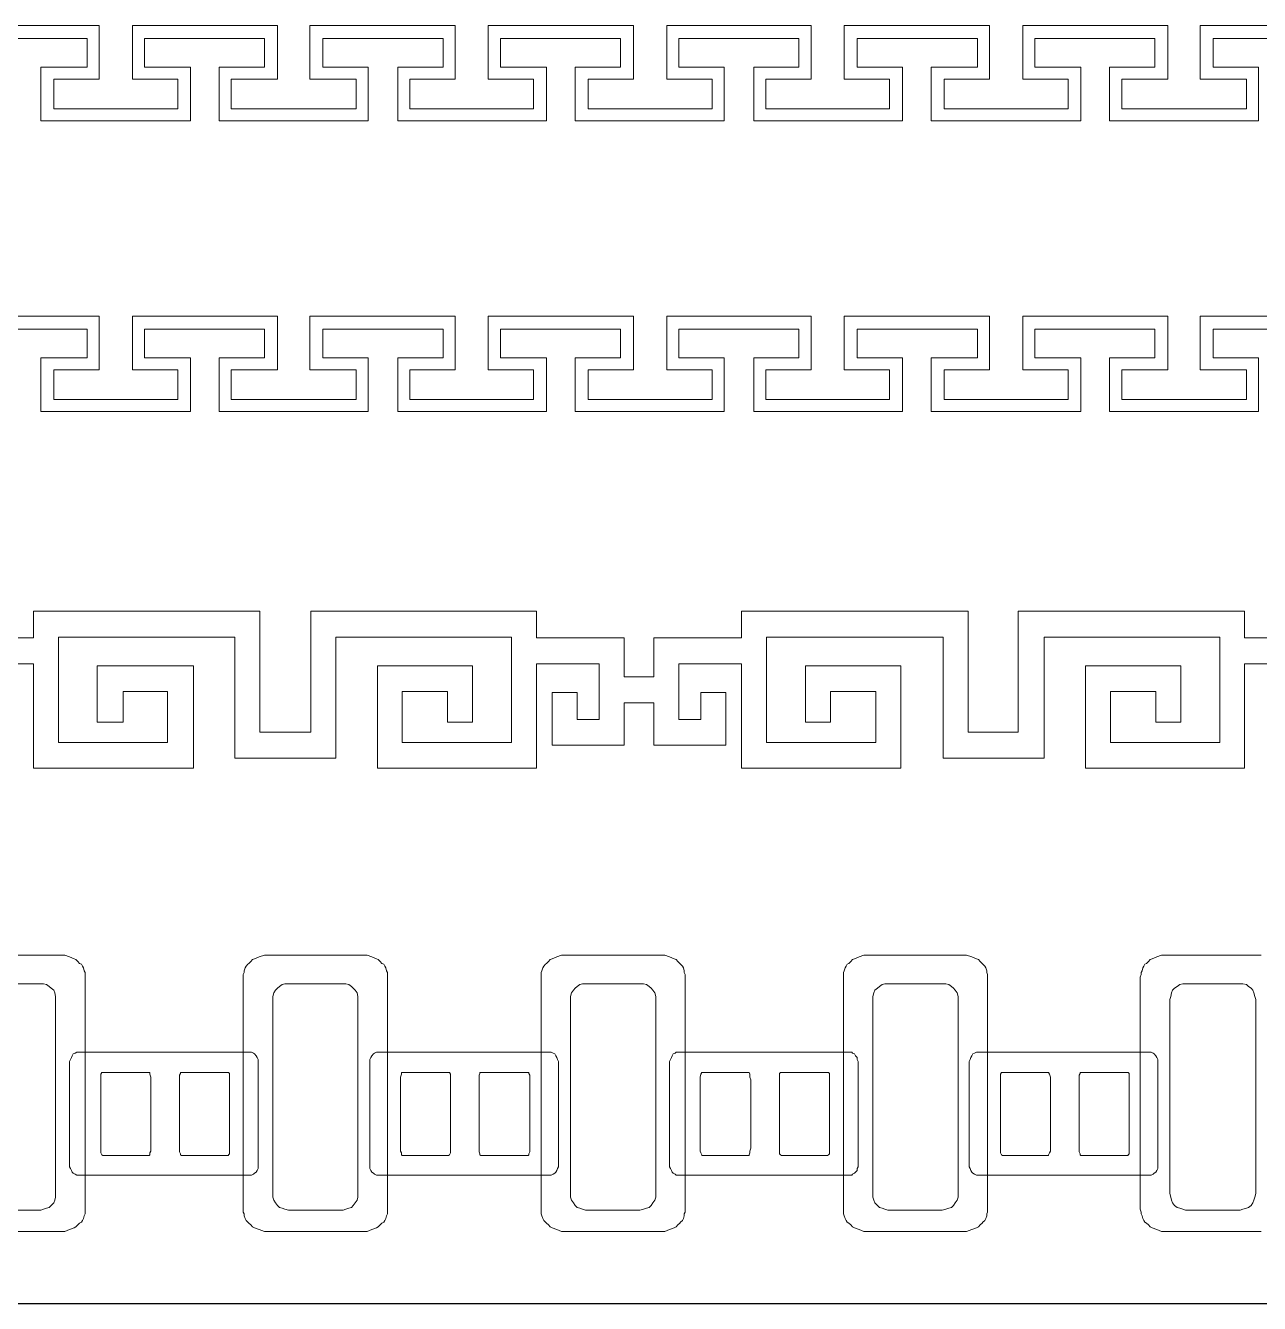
# Model space of a CAD drawing. Extents: x -66030 to 95157, y -13132 to 45879.
# Drawn here: x -33119 to -27907, y 16976 to 22376 of the extents above; entities that cross this region are included whole.
import ezdxf

# ---------------------------------------------------------------- set-up
doc = ezdxf.new("R2010")
doc.units = 0
doc.header["$LTSCALE"] = 100
doc.header["$MEASUREMENT"] = 0
doc.layers.get('0').update_dxf_attribs({"linetype": 'CONTINUOUS'})
doc.layers.add('3', color=11, linetype='CONTINUOUS')

msp = doc.modelspace()

# ---------------------------------------------------------------- linework, layer by layer
at = {"lineweight": 0}
for p, q in [((-33422.1, 22376.1), (-32808.8, 22376.1)), ((-32808.8, 22376.1), (-32808.8, 22149.5)), ((-32668.2, 22149.5), (-32668.2, 22376.1)), ((-32668.2, 22376.1), (-32055, 22376.1)), ((-32055, 22376.1), (-32055, 22149.5)), ((-31918.3, 22149.5), (-31918.3, 22376.1)), ((-31918.3, 22376.1), (-31305, 22376.1)), ((-31305, 22376.1), (-31305, 22149.5)), ((-31164.4, 22149.5), (-31164.4, 22376.1)), ((-31164.4, 22376.1), (-30551.2, 22376.1)), ((-30551.2, 22376.1), (-30551.2, 22149.5)), ((-30410.6, 22149.5), (-30410.6, 22376.1)), ((-30410.6, 22376.1), (-29801.2, 22376.1)), ((-29801.2, 22376.1), (-29801.2, 22149.5)), ((-29660.6, 22149.5), (-29660.6, 22376.1)), ((-29660.6, 22376.1), (-29047.4, 22376.1)), ((-29047.4, 22376.1), (-29047.4, 22149.5)), ((-28906.8, 22149.5), (-28906.8, 22376.1)), ((-28906.8, 22376.1), (-28293.5, 22376.1)), ((-28293.5, 22376.1), (-28293.5, 22149.5)), ((-28156.8, 22149.5), (-28156.8, 22376.1)), ((-28156.8, 22376.1), (-27543.6, 22376.1)), ((-32859.6, 22321.4), (-33367.4, 22321.4)), ((-32859.6, 22200.3), (-32859.6, 22321.4)), ((-32109.7, 22321.4), (-32617.4, 22321.4)), ((-32617.4, 22321.4), (-32617.4, 22200.3)), ((-32109.7, 22200.3), (-32109.7, 22321.4)), ((-31355.8, 22321.4), (-31863.6, 22321.4)), ((-31863.6, 22321.4), (-31863.6, 22200.3)), ((-31355.8, 22200.3), (-31355.8, 22321.4)), ((-30605.9, 22321.4), (-31113.6, 22321.4)), ((-31113.6, 22321.4), (-31113.6, 22200.3)), ((-30605.9, 22200.3), (-30605.9, 22321.4)), ((-29852, 22321.4), (-30359.8, 22321.4)), ((-30359.8, 22321.4), (-30359.8, 22200.3)), ((-29852, 22200.3), (-29852, 22321.4)), ((-29098.2, 22321.4), (-29605.9, 22321.4)), ((-29605.9, 22321.4), (-29605.9, 22200.3)), ((-29098.2, 22200.3), (-29098.2, 22321.4)), ((-28348.2, 22321.4), (-28856, 22321.4)), ((-28856, 22321.4), (-28856, 22200.3)), ((-28348.2, 22200.3), (-28348.2, 22321.4)), ((-27594.4, 22321.4), (-28102.1, 22321.4)), ((-28102.1, 22321.4), (-28102.1, 22200.3)), ((-33054.9, 21973.7), (-33054.9, 22200.3)), ((-33054.9, 22200.3), (-32859.6, 22200.3)), ((-32617.4, 22200.3), (-32422.1, 22200.3)), ((-32422.1, 22200.3), (-32422.1, 21973.7)), ((-32301.1, 21973.7), (-32301.1, 22200.3)), ((-32301.1, 22200.3), (-32109.7, 22200.3)), ((-31863.6, 22200.3), (-31672.2, 22200.3)), ((-31672.2, 22200.3), (-31672.2, 21973.7)), ((-31547.2, 21973.7), (-31547.2, 22200.3)), ((-31547.2, 22200.3), (-31355.8, 22200.3)), ((-31113.6, 22200.3), (-30918.3, 22200.3)), ((-30918.3, 22200.3), (-30918.3, 21973.7)), ((-30797.3, 21973.7), (-30797.3, 22200.3)), ((-30797.3, 22200.3), (-30605.9, 22200.3)), ((-30359.8, 22200.3), (-30168.4, 22200.3)), ((-30168.4, 22200.3), (-30168.4, 21973.7)), ((-30043.4, 21973.7), (-30043.4, 22200.3)), ((-30043.4, 22200.3), (-29852, 22200.3)), ((-29605.9, 22200.3), (-29414.5, 22200.3)), ((-29414.5, 22200.3), (-29414.5, 21973.7)), ((-29293.5, 21973.7), (-29293.5, 22200.3)), ((-29293.5, 22200.3), (-29098.2, 22200.3)), ((-28856, 22200.3), (-28660.7, 22200.3)), ((-28660.7, 22200.3), (-28660.7, 21973.7)), ((-28539.6, 21973.7), (-28539.6, 22200.3)), ((-28539.6, 22200.3), (-28348.2, 22200.3)), ((-28102.1, 22200.3), (-27910.8, 22200.3)), ((-27910.8, 22200.3), (-27910.8, 21973.7)), ((-32808.8, 22149.5), (-33000.2, 22149.5)), ((-33000.2, 22149.5), (-33000.2, 22024.5)), ((-32476.8, 22149.5), (-32668.2, 22149.5)), ((-32476.8, 22024.5), (-32476.8, 22149.5)), ((-32055, 22149.5), (-32250.3, 22149.5)), ((-32250.3, 22149.5), (-32250.3, 22024.5)), ((-31723, 22149.5), (-31918.3, 22149.5)), ((-31723, 22024.5), (-31723, 22149.5)), ((-31305, 22149.5), (-31496.4, 22149.5)), ((-31496.4, 22149.5), (-31496.4, 22024.5)), ((-30973, 22149.5), (-31164.4, 22149.5)), ((-30973, 22024.5), (-30973, 22149.5)), ((-30551.2, 22149.5), (-30742.6, 22149.5)), ((-30742.6, 22149.5), (-30742.6, 22024.5)), ((-30219.2, 22149.5), (-30410.6, 22149.5)), ((-30219.2, 22024.5), (-30219.2, 22149.5)), ((-29801.2, 22149.5), (-29992.6, 22149.5)), ((-29992.6, 22149.5), (-29992.6, 22024.5)), ((-29469.2, 22149.5), (-29660.6, 22149.5)), ((-29469.2, 22024.5), (-29469.2, 22149.5)), ((-29047.4, 22149.5), (-29238.8, 22149.5)), ((-29238.8, 22149.5), (-29238.8, 22024.5)), ((-28715.4, 22149.5), (-28906.8, 22149.5)), ((-28715.4, 22024.5), (-28715.4, 22149.5)), ((-28293.5, 22149.5), (-28488.8, 22149.5)), ((-28488.8, 22149.5), (-28488.8, 22024.5)), ((-27961.5, 22149.5), (-28156.8, 22149.5)), ((-27961.5, 22024.5), (-27961.5, 22149.5)), ((-33000.2, 22024.5), (-32476.8, 22024.5)), ((-32250.3, 22024.5), (-31723, 22024.5)), ((-31496.4, 22024.5), (-30973, 22024.5)), ((-30742.6, 22024.5), (-30613.7, 22024.5)), ((-30613.7, 22024.5), (-30480.9, 22024.5)), ((-30480.9, 22024.5), (-30352, 22024.5)), ((-30352, 22024.5), (-30219.2, 22024.5)), ((-29992.6, 22024.5), (-29469.2, 22024.5)), ((-29238.8, 22024.5), (-28715.4, 22024.5)), ((-28488.8, 22024.5), (-27961.5, 22024.5)), ((-32422.1, 21973.7), (-33054.9, 21973.7)), ((-31672.2, 21973.7), (-32301.1, 21973.7)), ((-30918.3, 21973.7), (-31547.2, 21973.7)), ((-30719.1, 21973.7), (-30797.3, 21973.7)), ((-30797.3, 21973.7), (-30797.3, 21973.7)), ((-30641, 21973.7), (-30719.1, 21973.7)), ((-30559, 21973.7), (-30641, 21973.7)), ((-30480.9, 21973.7), (-30559, 21973.7)), ((-30402.8, 21973.7), (-30480.9, 21973.7)), ((-30324.6, 21973.7), (-30402.8, 21973.7)), ((-30246.5, 21973.7), (-30324.6, 21973.7)), ((-30168.4, 21973.7), (-30246.5, 21973.7)), ((-29414.5, 21973.7), (-30043.4, 21973.7)), ((-28660.7, 21973.7), (-29293.5, 21973.7)), ((-27910.8, 21973.7), (-28539.6, 21973.7)), ((-33422.1, 21147.4), (-32808.8, 21147.4)), ((-32808.8, 21147.4), (-32808.8, 20920.9)), ((-32668.2, 20920.9), (-32668.2, 21147.4)), ((-32668.2, 21147.4), (-32055, 21147.4)), ((-32055, 21147.4), (-32055, 20920.9)), ((-31918.3, 20920.9), (-31918.3, 21147.4)), ((-31918.3, 21147.4), (-31305, 21147.4)), ((-31305, 21147.4), (-31305, 20920.9)), ((-31164.4, 20920.9), (-31164.4, 21147.4)), ((-31164.4, 21147.4), (-30551.2, 21147.4)), ((-30551.2, 21147.4), (-30551.2, 20920.9)), ((-30410.6, 20920.9), (-30410.6, 21147.4)), ((-30410.6, 21147.4), (-29801.2, 21147.4)), ((-29801.2, 21147.4), (-29801.2, 20920.9)), ((-29660.6, 20920.9), (-29660.6, 21147.4)), ((-29660.6, 21147.4), (-29047.4, 21147.4)), ((-29047.4, 21147.4), (-29047.4, 20920.9)), ((-28906.8, 20920.9), (-28906.8, 21147.4)), ((-28906.8, 21147.4), (-28293.5, 21147.4)), ((-28293.5, 21147.4), (-28293.5, 20920.9)), ((-28156.8, 20920.9), (-28156.8, 21147.4)), ((-28156.8, 21147.4), (-27543.6, 21147.4)), ((-32859.6, 21092.8), (-33367.4, 21092.8)), ((-32859.6, 20971.7), (-32859.6, 21092.8)), ((-32109.7, 21092.8), (-32617.4, 21092.8)), ((-32617.4, 21092.8), (-32617.4, 20971.7)), ((-32109.7, 20971.7), (-32109.7, 21092.8)), ((-31355.8, 21092.8), (-31863.6, 21092.8)), ((-31863.6, 21092.8), (-31863.6, 20971.7)), ((-31355.8, 20971.7), (-31355.8, 21092.8)), ((-30605.9, 21092.8), (-31113.6, 21092.8)), ((-31113.6, 21092.8), (-31113.6, 20971.7)), ((-30605.9, 20971.7), (-30605.9, 21092.8)), ((-29852, 21092.8), (-30359.8, 21092.8)), ((-30359.8, 21092.8), (-30359.8, 20971.7)), ((-29852, 20971.7), (-29852, 21092.8)), ((-29098.2, 21092.8), (-29605.9, 21092.8)), ((-29605.9, 21092.8), (-29605.9, 20971.7)), ((-29098.2, 20971.7), (-29098.2, 21092.8)), ((-28348.2, 21092.8), (-28856, 21092.8)), ((-28856, 21092.8), (-28856, 20971.7)), ((-28348.2, 20971.7), (-28348.2, 21092.8)), ((-27594.4, 21092.8), (-28102.1, 21092.8)), ((-28102.1, 21092.8), (-28102.1, 20971.7)), ((-33054.9, 20745.1), (-33054.9, 20971.7)), ((-33054.9, 20971.7), (-32859.6, 20971.7)), ((-32617.4, 20971.7), (-32422.1, 20971.7)), ((-32422.1, 20971.7), (-32422.1, 20745.1)), ((-32301.1, 20745.1), (-32301.1, 20971.7)), ((-32301.1, 20971.7), (-32109.7, 20971.7)), ((-31863.6, 20971.7), (-31672.2, 20971.7)), ((-31672.2, 20971.7), (-31672.2, 20745.1)), ((-31547.2, 20745.1), (-31547.2, 20971.7)), ((-31547.2, 20971.7), (-31355.8, 20971.7)), ((-31113.6, 20971.7), (-30918.3, 20971.7)), ((-30918.3, 20971.7), (-30918.3, 20745.1)), ((-30797.3, 20745.1), (-30797.3, 20971.7)), ((-30797.3, 20971.7), (-30605.9, 20971.7)), ((-30359.8, 20971.7), (-30168.4, 20971.7)), ((-30168.4, 20971.7), (-30168.4, 20745.1)), ((-30043.4, 20745.1), (-30043.4, 20971.7)), ((-30043.4, 20971.7), (-29852, 20971.7)), ((-29605.9, 20971.7), (-29414.5, 20971.7)), ((-29414.5, 20971.7), (-29414.5, 20745.1)), ((-29293.5, 20745.1), (-29293.5, 20971.7)), ((-29293.5, 20971.7), (-29098.2, 20971.7)), ((-28856, 20971.7), (-28660.7, 20971.7)), ((-28660.7, 20971.7), (-28660.7, 20745.1)), ((-28539.6, 20745.1), (-28539.6, 20971.7)), ((-28539.6, 20971.7), (-28348.2, 20971.7)), ((-28102.1, 20971.7), (-27910.8, 20971.7)), ((-27910.8, 20971.7), (-27910.8, 20745.1)), ((-32808.8, 20920.9), (-33000.2, 20920.9)), ((-33000.2, 20920.9), (-33000.2, 20795.9)), ((-32476.8, 20920.9), (-32668.2, 20920.9)), ((-32476.8, 20795.9), (-32476.8, 20920.9)), ((-32055, 20920.9), (-32250.3, 20920.9)), ((-32250.3, 20920.9), (-32250.3, 20795.9)), ((-31723, 20920.9), (-31918.3, 20920.9)), ((-31723, 20795.9), (-31723, 20920.9)), ((-31305, 20920.9), (-31496.4, 20920.9)), ((-31496.4, 20920.9), (-31496.4, 20795.9)), ((-30973, 20920.9), (-31164.4, 20920.9)), ((-30973, 20795.9), (-30973, 20920.9)), ((-30551.2, 20920.9), (-30742.6, 20920.9)), ((-30742.6, 20920.9), (-30742.6, 20795.9)), ((-30219.2, 20920.9), (-30410.6, 20920.9)), ((-30219.2, 20795.9), (-30219.2, 20920.9)), ((-29801.2, 20920.9), (-29992.6, 20920.9)), ((-29992.6, 20920.9), (-29992.6, 20795.9)), ((-29469.2, 20920.9), (-29660.6, 20920.9)), ((-29469.2, 20795.9), (-29469.2, 20920.9)), ((-29047.4, 20920.9), (-29238.8, 20920.9)), ((-29238.8, 20920.9), (-29238.8, 20795.9)), ((-28715.4, 20920.9), (-28906.8, 20920.9)), ((-28715.4, 20795.9), (-28715.4, 20920.9)), ((-28293.5, 20920.9), (-28488.8, 20920.9)), ((-28488.8, 20920.9), (-28488.8, 20795.9)), ((-27961.5, 20920.9), (-28156.8, 20920.9)), ((-27961.5, 20795.9), (-27961.5, 20920.9)), ((-33000.2, 20795.9), (-32476.8, 20795.9)), ((-32250.3, 20795.9), (-31723, 20795.9)), ((-31496.4, 20795.9), (-30973, 20795.9)), ((-30742.6, 20795.9), (-30613.7, 20795.9)), ((-30613.7, 20795.9), (-30480.9, 20795.9)), ((-30480.9, 20795.9), (-30352, 20795.9)), ((-30352, 20795.9), (-30219.2, 20795.9)), ((-29992.6, 20795.9), (-29469.2, 20795.9)), ((-29238.8, 20795.9), (-28715.4, 20795.9)), ((-28488.8, 20795.9), (-27961.5, 20795.9)), ((-32422.1, 20745.1), (-33054.9, 20745.1)), ((-31672.2, 20745.1), (-32301.1, 20745.1)), ((-30918.3, 20745.1), (-31547.2, 20745.1)), ((-30719.1, 20745.1), (-30797.3, 20745.1)), ((-30641, 20745.1), (-30719.1, 20745.1)), ((-30559, 20745.1), (-30641, 20745.1)), ((-30480.9, 20745.1), (-30559, 20745.1)), ((-30402.8, 20745.1), (-30480.9, 20745.1)), ((-30324.6, 20745.1), (-30402.8, 20745.1)), ((-30246.5, 20745.1), (-30324.6, 20745.1)), ((-30168.4, 20745.1), (-30246.5, 20745.1)), ((-29414.5, 20745.1), (-30043.4, 20745.1)), ((-28660.7, 20745.1), (-29293.5, 20745.1)), ((-27910.8, 20745.1), (-28539.6, 20745.1)), ((-33086.2, 19792.1), (-33086.2, 19901.4)), ((-33086.2, 19901.4), (-33086.2, 19901.4)), ((-33086.2, 19901.4), (-32980.7, 19901.4)), ((-32980.7, 19901.4), (-32234.7, 19901.4)), ((-32234.7, 19901.4), (-32129.2, 19901.4)), ((-32129.2, 19901.4), (-32129.2, 19792.1)), ((-31914.4, 19792.1), (-31914.4, 19901.4)), ((-31914.4, 19901.4), (-31808.9, 19901.4)), ((-31808.9, 19901.4), (-31066.8, 19901.4)), ((-31066.8, 19901.4), (-30961.3, 19901.4)), ((-30961.3, 19901.4), (-30961.3, 19901.4)), ((-30961.3, 19901.4), (-30961.3, 19792.1)), ((-30094.2, 19792.1), (-30094.2, 19901.4)), ((-30094.2, 19901.4), (-30094.2, 19901.4)), ((-30094.2, 19901.4), (-29988.7, 19901.4)), ((-29988.7, 19901.4), (-29242.7, 19901.4)), ((-29242.7, 19901.4), (-29137.2, 19901.4)), ((-29137.2, 19901.4), (-29137.2, 19792.1)), ((-28926.3, 19792.1), (-28926.3, 19901.4)), ((-28926.3, 19901.4), (-28816.9, 19901.4)), ((-28816.9, 19901.4), (-28074.8, 19901.4)), ((-28074.8, 19901.4), (-27969.3, 19901.4)), ((-27969.3, 19901.4), (-27969.3, 19901.4)), ((-27969.3, 19901.4), (-27969.3, 19792.1)), ((-33347.9, 19788.2), (-33086.2, 19788.2)), ((-33086.2, 19788.2), (-33086.2, 19792.1)), ((-33086.2, 19792.1), (-33086.2, 19792.1)), ((-32234.7, 19792.1), (-32980.7, 19792.1)), ((-32980.7, 19792.1), (-32980.7, 19346.8)), ((-32234.7, 19280.4), (-32234.7, 19792.1)), ((-32129.2, 19792.1), (-32129.2, 19389.8)), ((-31914.4, 19389.8), (-31914.4, 19792.1)), ((-31066.8, 19792.1), (-31808.9, 19792.1)), ((-31808.9, 19792.1), (-31808.9, 19280.4)), ((-31066.8, 19346.8), (-31066.8, 19792.1)), ((-30961.3, 19792.1), (-30961.3, 19792.1)), ((-30961.3, 19792.1), (-30961.3, 19788.2)), ((-30961.3, 19788.2), (-30695.7, 19788.2)), ((-30695.7, 19788.2), (-30590.2, 19788.2)), ((-30590.2, 19788.2), (-30590.2, 19678.8)), ((-30465.3, 19624.1), (-30465.3, 19788.2)), ((-30465.3, 19788.2), (-30359.8, 19788.2)), ((-30359.8, 19788.2), (-30094.2, 19788.2)), ((-30094.2, 19788.2), (-30094.2, 19792.1)), ((-30094.2, 19792.1), (-30094.2, 19792.1)), ((-29242.7, 19792.1), (-29988.7, 19792.1)), ((-29988.7, 19792.1), (-29988.7, 19346.8)), ((-29242.7, 19280.4), (-29242.7, 19792.1)), ((-29137.2, 19792.1), (-29137.2, 19389.8)), ((-28926.3, 19389.8), (-28926.3, 19792.1)), ((-28074.8, 19792.1), (-28816.9, 19792.1)), ((-28816.9, 19792.1), (-28816.9, 19280.4)), ((-28074.8, 19346.8), (-28074.8, 19792.1)), ((-27969.3, 19792.1), (-27969.3, 19792.1)), ((-27969.3, 19792.1), (-27969.3, 19788.2)), ((-27969.3, 19788.2), (-27703.7, 19788.2)), ((-33086.2, 19678.8), (-33347.9, 19678.8)), ((-33086.2, 19346.8), (-33086.2, 19678.8)), ((-32816.6, 19561.6), (-32816.6, 19671)), ((-32816.6, 19671), (-32707.3, 19671)), ((-32707.3, 19671), (-32519.8, 19671)), ((-32519.8, 19671), (-32410.4, 19671)), ((-32410.4, 19671), (-32410.4, 19561.6)), ((-31633.1, 19561.6), (-31633.1, 19671)), ((-31633.1, 19671), (-31527.7, 19671)), ((-31527.7, 19671), (-31336.3, 19671)), ((-31336.3, 19671), (-31230.8, 19671)), ((-31230.8, 19671), (-31230.8, 19561.6)), ((-30695.7, 19678.8), (-30961.3, 19678.8)), ((-30961.3, 19678.8), (-30961.3, 19346.8)), ((-30695.7, 19444.4), (-30695.7, 19678.8)), ((-30590.2, 19678.8), (-30590.2, 19624.1)), ((-30094.2, 19678.8), (-30359.8, 19678.8)), ((-30359.8, 19678.8), (-30359.8, 19444.4)), ((-30094.2, 19346.8), (-30094.2, 19678.8)), ((-29824.7, 19561.6), (-29824.7, 19671)), ((-29824.7, 19671), (-29719.2, 19671)), ((-29719.2, 19671), (-29527.8, 19671)), ((-29527.8, 19671), (-29422.4, 19671)), ((-29422.4, 19671), (-29422.4, 19561.6)), ((-28641.2, 19561.6), (-28641.2, 19671)), ((-28641.2, 19671), (-28535.7, 19671)), ((-28535.7, 19671), (-28344.3, 19671)), ((-28344.3, 19671), (-28238.9, 19671)), ((-28238.9, 19671), (-28238.9, 19561.6)), ((-27703.7, 19678.8), (-27969.3, 19678.8)), ((-27969.3, 19678.8), (-27969.3, 19346.8)), ((-30590.2, 19624.1), (-30465.3, 19624.1)), ((-32816.6, 19432.7), (-32816.6, 19561.6)), ((-32519.8, 19561.6), (-32707.3, 19561.6)), ((-32707.3, 19561.6), (-32707.3, 19432.7)), ((-32519.8, 19346.8), (-32519.8, 19561.6)), ((-32410.4, 19561.6), (-32410.4, 19280.4)), ((-31633.1, 19280.4), (-31633.1, 19561.6)), ((-31336.3, 19561.6), (-31527.7, 19561.6)), ((-31527.7, 19561.6), (-31527.7, 19346.8)), ((-31336.3, 19432.7), (-31336.3, 19561.6)), ((-31230.8, 19561.6), (-31230.8, 19432.7)), ((-30894.9, 19335.1), (-30894.9, 19557.7)), ((-30894.9, 19557.7), (-30789.5, 19557.7)), ((-30789.5, 19557.7), (-30789.5, 19444.4)), ((-30266.1, 19444.4), (-30266.1, 19557.7)), ((-30266.1, 19557.7), (-30160.6, 19557.7)), ((-30160.6, 19557.7), (-30160.6, 19335.1)), ((-29824.7, 19432.7), (-29824.7, 19561.6)), ((-29527.8, 19561.6), (-29719.2, 19561.6)), ((-29719.2, 19561.6), (-29719.2, 19432.7)), ((-29527.8, 19346.8), (-29527.8, 19561.6)), ((-29422.4, 19561.6), (-29422.4, 19280.4)), ((-28641.2, 19280.4), (-28641.2, 19561.6)), ((-28344.3, 19561.6), (-28535.7, 19561.6)), ((-28535.7, 19561.6), (-28535.7, 19346.8)), ((-28344.3, 19432.7), (-28344.3, 19561.6)), ((-28238.9, 19561.6), (-28238.9, 19432.7)), ((-30465.3, 19514.7), (-30590.2, 19514.7)), ((-30590.2, 19514.7), (-30590.2, 19335.1)), ((-30465.3, 19335.1), (-30465.3, 19514.7)), ((-30789.5, 19444.4), (-30695.7, 19444.4)), ((-30359.8, 19444.4), (-30266.1, 19444.4)), ((-32707.3, 19432.7), (-32816.6, 19432.7)), ((-32129.2, 19389.8), (-31914.4, 19389.8)), ((-31230.8, 19432.7), (-31336.3, 19432.7)), ((-29719.2, 19432.7), (-29824.7, 19432.7)), ((-29137.2, 19389.8), (-28926.3, 19389.8)), ((-28238.9, 19432.7), (-28344.3, 19432.7)), ((-33086.2, 19237.4), (-33086.2, 19346.8)), ((-33086.2, 19346.8), (-33086.2, 19346.8)), ((-32980.7, 19346.8), (-32519.8, 19346.8)), ((-31527.7, 19346.8), (-31066.8, 19346.8)), ((-30961.3, 19346.8), (-30961.3, 19346.8)), ((-30961.3, 19346.8), (-30961.3, 19237.4)), ((-30887.1, 19335.1), (-30894.9, 19335.1)), ((-30789.5, 19335.1), (-30887.1, 19335.1)), ((-30695.7, 19335.1), (-30789.5, 19335.1)), ((-30590.2, 19335.1), (-30695.7, 19335.1)), ((-30359.8, 19335.1), (-30465.3, 19335.1)), ((-30266.1, 19335.1), (-30359.8, 19335.1)), ((-30168.4, 19335.1), (-30266.1, 19335.1)), ((-30160.6, 19335.1), (-30168.4, 19335.1)), ((-30094.2, 19237.4), (-30094.2, 19346.8)), ((-30094.2, 19346.8), (-30094.2, 19346.8)), ((-29988.7, 19346.8), (-29527.8, 19346.8)), ((-28535.7, 19346.8), (-28074.8, 19346.8)), ((-27969.3, 19346.8), (-27969.3, 19346.8)), ((-27969.3, 19346.8), (-27969.3, 19237.4)), ((-32410.4, 19280.4), (-32410.4, 19237.4)), ((-32140.9, 19280.4), (-32234.7, 19280.4)), ((-32129.2, 19280.4), (-32140.9, 19280.4)), ((-31914.4, 19280.4), (-32129.2, 19280.4)), ((-31906.6, 19280.4), (-31914.4, 19280.4)), ((-31808.9, 19280.4), (-31906.6, 19280.4)), ((-31633.1, 19237.4), (-31633.1, 19280.4)), ((-29422.4, 19280.4), (-29422.4, 19237.4)), ((-29148.9, 19280.4), (-29242.7, 19280.4)), ((-29137.2, 19280.4), (-29148.9, 19280.4)), ((-28926.3, 19280.4), (-29137.2, 19280.4)), ((-28914.6, 19280.4), (-28926.3, 19280.4)), ((-28816.9, 19280.4), (-28914.6, 19280.4)), ((-28641.2, 19237.4), (-28641.2, 19280.4)), ((-32980.7, 19237.4), (-33086.2, 19237.4)), ((-33086.2, 19237.4), (-33086.2, 19237.4)), ((-32410.4, 19237.4), (-32980.7, 19237.4)), ((-31066.8, 19237.4), (-31633.1, 19237.4)), ((-30961.3, 19237.4), (-31066.8, 19237.4)), ((-30961.3, 19237.4), (-30961.3, 19237.4)), ((-29988.7, 19237.4), (-30094.2, 19237.4)), ((-30094.2, 19237.4), (-30094.2, 19237.4)), ((-29422.4, 19237.4), (-29988.7, 19237.4)), ((-28074.8, 19237.4), (-28641.2, 19237.4)), ((-27969.3, 19237.4), (-28074.8, 19237.4)), ((-27969.3, 19237.4), (-27969.3, 19237.4))]:
    msp.add_line(p, q, dxfattribs=at)
for points in [[(-33367.4, 17280.5), (-32976.8, 17280.5), (-32965.1, 17280.5), (-32953.4, 17280.5), (-32933.8, 17288.3), (-32914.3, 17296.2), (-32906.5, 17300.1), (-32898.7, 17307.9), (-32890.9, 17315.7), (-32883, 17319.6), (-32879.1, 17327.4), (-32875.2, 17335.2), (-32871.3, 17346.9), (-32867.4, 17354.7), (-32867.4, 17362.6), (-32867.4, 17374.3), (-32867.4, 18354.7), (-32867.4, 18366.4), (-32867.4, 18374.2), (-32871.3, 18382), (-32875.2, 18393.7), (-32879.1, 18401.5), (-32883, 18409.4), (-32890.9, 18413.3), (-32898.7, 18421.1), (-32906.5, 18428.9), (-32914.3, 18432.8), (-32933.8, 18440.6), (-32953.4, 18448.4), (-32965.1, 18448.4), (-32976.8, 18448.4), (-32976.8, 18448.4), (-33367.4, 18448.4)], [(-27899, 18448.4), (-27906.8, 18448.4), (-27906.8, 18448.4), (-28297.4, 18448.4), (-28309.2, 18448.4), (-28320.9, 18448.4), (-28340.4, 18440.6), (-28359.9, 18432.8), (-28367.8, 18428.9), (-28375.6, 18421.1), (-28383.4, 18413.3), (-28391.2, 18409.4), (-28395.1, 18401.5), (-28399, 18393.7), (-28402.9, 18382), (-28406.8, 18374.2), (-28406.8, 18366.4), (-28410.7, 18354.7), (-28410.7, 17374.3), (-28406.8, 17362.6), (-28406.8, 17354.7), (-28402.9, 17346.9), (-28399, 17335.2), (-28395.1, 17327.4), (-28391.2, 17319.6), (-28383.4, 17315.7), (-28375.6, 17307.9), (-28367.8, 17300.1), (-28359.9, 17296.2), (-28340.4, 17288.3), (-28320.9, 17280.5), (-28309.2, 17280.5), (-28297.4, 17280.5), (-27906.8, 17280.5), (-27899, 17280.5)], [(-33285.4, 17370.4), (-33054.9, 17370.4), (-33043.2, 17374.3), (-33031.5, 17378.2), (-33019.8, 17382.1), (-33011.9, 17389.9), (-33000.2, 17401.6), (-32996.3, 17413.3), (-32992.4, 17425.1), (-32992.4, 17440.7), (-32992.4, 18260.9), (-32992.4, 18272.6), (-32996.3, 18288.3), (-33000.2, 18300), (-33011.9, 18307.8), (-33019.8, 18315.6), (-33031.5, 18323.4), (-33043.2, 18327.3), (-33054.9, 18327.3), (-33054.9, 18327.3), (-33285.4, 18327.3)]]:
    msp.add_lwpolyline(points, dxfattribs=at)
for points in [[(-31699.5, 18448.4), (-32090.1, 18448.4), (-32101.9, 18448.4), (-32109.7, 18448.4), (-32133.1, 18440.6), (-32152.6, 18432.8), (-32160.4, 18428.9), (-32168.3, 18421.1), (-32176.1, 18413.3), (-32180, 18409.4), (-32187.8, 18401.5), (-32191.7, 18393.7), (-32195.6, 18382), (-32195.6, 18374.2), (-32199.5, 18366.4), (-32199.5, 18354.7), (-32199.5, 17374.3), (-32199.5, 17362.6), (-32195.6, 17354.7), (-32195.6, 17346.9), (-32191.7, 17335.2), (-32187.8, 17327.4), (-32180, 17319.6), (-32176.1, 17315.7), (-32168.3, 17307.9), (-32160.4, 17300.1), (-32152.6, 17296.2), (-32133.1, 17288.3), (-32109.7, 17280.5), (-32101.9, 17280.5), (-32090.1, 17280.5), (-31699.5, 17280.5), (-31687.8, 17280.5), (-31676.1, 17280.5), (-31656.6, 17288.3), (-31637, 17296.2), (-31629.2, 17300.1), (-31621.4, 17307.9), (-31613.6, 17315.7), (-31605.8, 17319.6), (-31601.9, 17327.4), (-31598, 17335.2), (-31594.1, 17346.9), (-31590.2, 17354.7), (-31590.2, 17362.6), (-31590.2, 17374.3), (-31590.2, 18354.7), (-31590.2, 18366.4), (-31590.2, 18374.2), (-31594.1, 18382), (-31598, 18393.7), (-31601.9, 18401.5), (-31605.8, 18409.4), (-31613.6, 18413.3), (-31621.4, 18421.1), (-31629.2, 18428.9), (-31637, 18432.8), (-31656.6, 18440.6), (-31676.1, 18448.4), (-31687.8, 18448.4), (-31699.5, 18448.4)], [(-30441.8, 18448.4), (-30832.4, 18448.4), (-30844.1, 18448.4), (-30855.9, 18448.4), (-30875.4, 18440.6), (-30894.9, 18432.8), (-30902.7, 18428.9), (-30910.5, 18421.1), (-30918.3, 18413.3), (-30922.3, 18409.4), (-30930.1, 18401.5), (-30934, 18393.7), (-30937.9, 18382), (-30941.8, 18374.2), (-30941.8, 18366.4), (-30941.8, 18354.7), (-30941.8, 17374.3), (-30941.8, 17362.6), (-30941.8, 17354.7), (-30937.9, 17346.9), (-30934, 17335.2), (-30930.1, 17327.4), (-30922.3, 17319.6), (-30918.3, 17315.7), (-30910.5, 17307.9), (-30902.7, 17300.1), (-30894.9, 17296.2), (-30875.4, 17288.3), (-30855.9, 17280.5), (-30844.1, 17280.5), (-30832.4, 17280.5), (-30441.8, 17280.5), (-30430.1, 17280.5), (-30418.4, 17280.5), (-30398.9, 17288.3), (-30379.3, 17296.2), (-30371.5, 17300.1), (-30363.7, 17307.9), (-30355.9, 17315.7), (-30352, 17319.6), (-30344.2, 17327.4), (-30340.3, 17335.2), (-30336.4, 17346.9), (-30336.4, 17354.7), (-30332.5, 17362.6), (-30332.5, 17374.3), (-30332.5, 18354.7), (-30332.5, 18366.4), (-30336.4, 18374.2), (-30336.4, 18382), (-30340.3, 18393.7), (-30344.2, 18401.5), (-30352, 18409.4), (-30355.9, 18413.3), (-30363.7, 18421.1), (-30371.5, 18428.9), (-30379.3, 18432.8), (-30398.9, 18440.6), (-30418.4, 18448.4), (-30430.1, 18448.4), (-30441.8, 18448.4)], [(-29164.6, 18448.4), (-29555.2, 18448.4), (-29566.9, 18448.4), (-29578.6, 18448.4), (-29598.1, 18440.6), (-29617.7, 18432.8), (-29625.5, 18428.9), (-29633.3, 18421.1), (-29641.1, 18413.3), (-29648.9, 18409.4), (-29652.8, 18401.5), (-29656.7, 18393.7), (-29660.6, 18382), (-29664.5, 18374.2), (-29664.5, 18366.4), (-29664.5, 18354.7), (-29664.5, 17374.3), (-29664.5, 17362.6), (-29664.5, 17354.7), (-29660.6, 17346.9), (-29656.7, 17335.2), (-29652.8, 17327.4), (-29648.9, 17319.6), (-29641.1, 17315.7), (-29633.3, 17307.9), (-29625.5, 17300.1), (-29617.7, 17296.2), (-29598.1, 17288.3), (-29578.6, 17280.5), (-29566.9, 17280.5), (-29555.2, 17280.5), (-29164.6, 17280.5), (-29152.8, 17280.5), (-29145, 17280.5), (-29121.6, 17288.3), (-29102.1, 17296.2), (-29094.3, 17300.1), (-29086.4, 17307.9), (-29078.6, 17315.7), (-29074.7, 17319.6), (-29066.9, 17327.4), (-29063, 17335.2), (-29059.1, 17346.9), (-29059.1, 17354.7), (-29055.2, 17362.6), (-29055.2, 17374.3), (-29055.2, 18354.7), (-29055.2, 18366.4), (-29059.1, 18374.2), (-29059.1, 18382), (-29063, 18393.7), (-29066.9, 18401.5), (-29074.7, 18409.4), (-29078.6, 18413.3), (-29086.4, 18421.1), (-29094.3, 18428.9), (-29102.1, 18432.8), (-29121.6, 18440.6), (-29145, 18448.4), (-29152.8, 18448.4), (-29164.6, 18448.4)], [(-31777.7, 18327.3), (-32008.1, 18327.3), (-32023.7, 18327.3), (-32035.5, 18323.4), (-32047.2, 18315.6), (-32055, 18307.8), (-32062.8, 18300), (-32070.6, 18288.3), (-32074.5, 18272.6), (-32074.5, 18260.9), (-32074.5, 17440.7), (-32074.5, 17425.1), (-32070.6, 17413.3), (-32062.8, 17401.6), (-32055, 17389.9), (-32047.2, 17382.1), (-32035.5, 17378.2), (-32023.7, 17374.3), (-32008.1, 17370.4), (-31777.7, 17370.4), (-31765.9, 17374.3), (-31754.2, 17378.2), (-31742.5, 17382.1), (-31734.7, 17389.9), (-31726.9, 17401.6), (-31719.1, 17413.3), (-31715.2, 17425.1), (-31715.2, 17440.7), (-31715.2, 18260.9), (-31715.2, 18272.6), (-31719.1, 18288.3), (-31726.9, 18300), (-31734.7, 18307.8), (-31742.5, 18315.6), (-31754.2, 18323.4), (-31765.9, 18327.3), (-31777.7, 18327.3)], [(-30523.8, 18327.3), (-30754.3, 18327.3), (-30766, 18327.3), (-30777.7, 18323.4), (-30789.5, 18315.6), (-30797.3, 18307.8), (-30805.1, 18300), (-30812.9, 18288.3), (-30816.8, 18272.6), (-30816.8, 18260.9), (-30816.8, 17440.7), (-30816.8, 17425.1), (-30812.9, 17413.3), (-30805.1, 17401.6), (-30797.3, 17389.9), (-30789.5, 17382.1), (-30777.7, 17378.2), (-30766, 17374.3), (-30754.3, 17370.4), (-30523.8, 17370.4), (-30508.2, 17374.3), (-30496.5, 17378.2), (-30484.8, 17382.1), (-30477, 17389.9), (-30469.2, 17401.6), (-30461.3, 17413.3), (-30457.4, 17425.1), (-30457.4, 17440.7), (-30457.4, 18260.9), (-30457.4, 18272.6), (-30461.3, 18288.3), (-30469.2, 18300), (-30477, 18307.8), (-30484.8, 18315.6), (-30496.5, 18323.4), (-30508.2, 18327.3), (-30523.8, 18327.3)], [(-29246.6, 18327.3), (-29477, 18327.3), (-29488.8, 18327.3), (-29500.5, 18323.4), (-29512.2, 18315.6), (-29520, 18307.8), (-29531.7, 18300), (-29535.6, 18288.3), (-29539.5, 18272.6), (-29539.5, 18260.9), (-29539.5, 17440.7), (-29539.5, 17425.1), (-29535.6, 17413.3), (-29531.7, 17401.6), (-29520, 17389.9), (-29512.2, 17382.1), (-29500.5, 17378.2), (-29488.8, 17374.3), (-29477, 17370.4), (-29246.6, 17370.4), (-29231, 17374.3), (-29219.3, 17378.2), (-29207.5, 17382.1), (-29199.7, 17389.9), (-29191.9, 17401.6), (-29184.1, 17413.3), (-29180.2, 17425.1), (-29180.2, 17440.7), (-29180.2, 18260.9), (-29180.2, 18272.6), (-29184.1, 18288.3), (-29191.9, 18300), (-29199.7, 18307.8), (-29207.5, 18315.6), (-29219.3, 18323.4), (-29231, 18327.3), (-29246.6, 18327.3)], [(-27988.9, 18327.3), (-28219.3, 18327.3), (-28231, 18327.3), (-28242.8, 18323.4), (-28254.5, 18315.6), (-28266.2, 18307.8), (-28274, 18300), (-28277.9, 18288.3), (-28281.8, 18272.6), (-28285.7, 18260.9), (-28285.7, 17440.7), (-28281.8, 17425.1), (-28277.9, 17413.3), (-28274, 17401.6), (-28266.2, 17389.9), (-28254.5, 17382.1), (-28242.8, 17378.2), (-28231, 17374.3), (-28219.3, 17370.4), (-27988.9, 17370.4), (-27977.2, 17374.3), (-27961.5, 17378.2), (-27953.7, 17382.1), (-27942, 17389.9), (-27934.2, 17401.6), (-27930.3, 17413.3), (-27926.4, 17425.1), (-27922.5, 17440.7), (-27922.5, 18260.9), (-27926.4, 18272.6), (-27930.3, 18288.3), (-27934.2, 18300), (-27942, 18307.8), (-27953.7, 18315.6), (-27961.5, 18323.4), (-27977.2, 18327.3), (-27988.9, 18327.3)], [(-32894.8, 18038.3), (-32172.2, 18038.3), (-32164.4, 18038.3), (-32156.5, 18034.4), (-32152.6, 18030.5), (-32144.8, 18022.7), (-32140.9, 18014.9), (-32137, 18007), (-32137, 17999.2), (-32137, 17991.4), (-32137, 17565.7), (-32137, 17553.9), (-32137, 17546.1), (-32140.9, 17538.3), (-32144.8, 17530.5), (-32152.6, 17526.6), (-32156.5, 17522.7), (-32164.4, 17518.8), (-32172.2, 17518.8), (-32894.8, 17518.8), (-32902.6, 17518.8), (-32910.4, 17522.7), (-32918.2, 17526.6), (-32922.1, 17530.5), (-32926, 17538.3), (-32929.9, 17546.1), (-32933.8, 17553.9), (-32933.8, 17565.7), (-32933.8, 17991.4), (-32933.8, 17999.2), (-32929.9, 18007), (-32926, 18014.9), (-32922.1, 18022.7), (-32918.2, 18030.5), (-32910.4, 18034.4), (-32902.6, 18038.3), (-32894.8, 18038.3)], [(-31629.2, 18038.3), (-30906.6, 18038.3), (-30898.8, 18038.3), (-30891, 18034.4), (-30883.2, 18030.5), (-30879.3, 18022.7), (-30875.4, 18014.9), (-30871.5, 18007), (-30867.6, 17999.2), (-30867.6, 17991.4), (-30867.6, 17565.7), (-30867.6, 17553.9), (-30871.5, 17546.1), (-30875.4, 17538.3), (-30879.3, 17530.5), (-30883.2, 17526.6), (-30891, 17522.7), (-30898.8, 17518.8), (-30906.6, 17518.8), (-31629.2, 17518.8), (-31637, 17518.8), (-31644.9, 17522.7), (-31648.8, 17526.6), (-31656.6, 17530.5), (-31660.5, 17538.3), (-31664.4, 17546.1), (-31664.4, 17553.9), (-31664.4, 17565.7), (-31664.4, 17991.4), (-31664.4, 17999.2), (-31664.4, 18007), (-31660.5, 18014.9), (-31656.6, 18022.7), (-31648.8, 18030.5), (-31644.9, 18034.4), (-31637, 18038.3), (-31629.2, 18038.3)], [(-30363.7, 18038.3), (-29637.2, 18038.3), (-29629.4, 18038.3), (-29625.5, 18034.4), (-29617.7, 18030.5), (-29613.8, 18022.7), (-29605.9, 18014.9), (-29605.9, 18007), (-29602, 17999.2), (-29602, 17991.4), (-29602, 17565.7), (-29602, 17553.9), (-29605.9, 17546.1), (-29605.9, 17538.3), (-29613.8, 17530.5), (-29617.7, 17526.6), (-29625.5, 17522.7), (-29629.4, 17518.8), (-29637.2, 17518.8), (-30363.7, 17518.8), (-30371.5, 17518.8), (-30375.4, 17522.7), (-30383.2, 17526.6), (-30387.1, 17530.5), (-30391, 17538.3), (-30394.9, 17546.1), (-30398.9, 17553.9), (-30398.9, 17565.7), (-30398.9, 17991.4), (-30398.9, 17999.2), (-30394.9, 18007), (-30391, 18014.9), (-30387.1, 18022.7), (-30383.2, 18030.5), (-30375.4, 18034.4), (-30371.5, 18038.3), (-30363.7, 18038.3)], [(-29094.3, 18038.3), (-28371.7, 18038.3), (-28363.8, 18038.3), (-28356, 18034.4), (-28352.1, 18030.5), (-28344.3, 18022.7), (-28340.4, 18014.9), (-28336.5, 18007), (-28336.5, 17999.2), (-28336.5, 17991.4), (-28336.5, 17565.7), (-28336.5, 17553.9), (-28336.5, 17546.1), (-28340.4, 17538.3), (-28344.3, 17530.5), (-28352.1, 17526.6), (-28356, 17522.7), (-28363.8, 17518.8), (-28371.7, 17518.8), (-29094.3, 17518.8), (-29102.1, 17518.8), (-29109.9, 17522.7), (-29117.7, 17526.6), (-29121.6, 17530.5), (-29125.5, 17538.3), (-29129.4, 17546.1), (-29133.3, 17553.9), (-29133.3, 17565.7), (-29133.3, 17991.4), (-29133.3, 17999.2), (-29129.4, 18007), (-29125.5, 18014.9), (-29121.6, 18022.7), (-29117.7, 18030.5), (-29109.9, 18034.4), (-29102.1, 18038.3), (-29094.3, 18038.3)], [(-32793.2, 17952.4), (-32597.9, 17952.4), (-32597.9, 17952.4), (-32594, 17952.4), (-32594, 17944.5), (-32590.1, 17932.8), (-32590.1, 17921.1), (-32590.1, 17632.1), (-32590.1, 17620.3), (-32594, 17612.5), (-32594, 17604.7), (-32597.9, 17600.8), (-32597.9, 17600.8), (-32793.2, 17600.8), (-32793.2, 17600.8), (-32797.1, 17604.7), (-32801, 17612.5), (-32801, 17620.3), (-32801, 17632.1), (-32801, 17921.1), (-32801, 17932.8), (-32801, 17944.5), (-32797.1, 17952.4), (-32793.2, 17952.4), (-32793.2, 17952.4)], [(-32461.2, 17952.4), (-32262, 17952.4), (-32262, 17952.4), (-32258.1, 17948.5), (-32258.1, 17940.6), (-32258.1, 17928.9), (-32258.1, 17624.3), (-32258.1, 17616.4), (-32258.1, 17608.6), (-32262, 17604.7), (-32262, 17600.8), (-32461.2, 17600.8), (-32465.1, 17604.7), (-32465.1, 17608.6), (-32469, 17616.4), (-32469, 17624.3), (-32469, 17928.9), (-32469, 17940.6), (-32465.1, 17948.5), (-32465.1, 17952.4), (-32461.2, 17952.4)], [(-31527.7, 17952.4), (-31332.4, 17952.4), (-31332.4, 17952.4), (-31328.5, 17952.4), (-31324.6, 17944.5), (-31324.6, 17932.8), (-31324.6, 17921.1), (-31324.6, 17632.1), (-31324.6, 17620.3), (-31324.6, 17612.5), (-31328.5, 17604.7), (-31332.4, 17600.8), (-31332.4, 17600.8), (-31527.7, 17600.8), (-31527.7, 17600.8), (-31531.6, 17604.7), (-31531.6, 17612.5), (-31535.5, 17620.3), (-31535.5, 17632.1), (-31535.5, 17921.1), (-31535.5, 17932.8), (-31531.6, 17944.5), (-31531.6, 17952.4), (-31527.7, 17952.4), (-31527.7, 17952.4)], [(-31195.7, 17952.4), (-30996.5, 17952.4), (-30992.6, 17952.4), (-30992.6, 17948.5), (-30988.7, 17940.6), (-30988.7, 17928.9), (-30988.7, 17624.3), (-30988.7, 17616.4), (-30992.6, 17608.6), (-30992.6, 17604.7), (-30996.5, 17600.8), (-31195.7, 17600.8), (-31199.6, 17604.7), (-31199.6, 17608.6), (-31203.5, 17616.4), (-31203.5, 17624.3), (-31203.5, 17928.9), (-31203.5, 17940.6), (-31199.6, 17948.5), (-31199.6, 17952.4), (-31195.7, 17952.4)], [(-30258.2, 17952.4), (-30066.8, 17952.4), (-30062.9, 17952.4), (-30062.9, 17952.4), (-30059, 17944.5), (-30059, 17932.8), (-30055.1, 17921.1), (-30055.1, 17632.1), (-30059, 17620.3), (-30059, 17612.5), (-30062.9, 17604.7), (-30062.9, 17600.8), (-30066.8, 17600.8), (-30258.2, 17600.8), (-30262.1, 17600.8), (-30262.1, 17604.7), (-30266.1, 17612.5), (-30270, 17620.3), (-30270, 17632.1), (-30270, 17921.1), (-30270, 17932.8), (-30266.1, 17944.5), (-30262.1, 17952.4), (-30262.1, 17952.4), (-30258.2, 17952.4)], [(-29926.2, 17952.4), (-29730.9, 17952.4), (-29727, 17952.4), (-29723.1, 17948.5), (-29723.1, 17940.6), (-29723.1, 17928.9), (-29723.1, 17624.3), (-29723.1, 17616.4), (-29723.1, 17608.6), (-29727, 17604.7), (-29730.9, 17600.8), (-29926.2, 17600.8), (-29930.1, 17604.7), (-29934, 17608.6), (-29934, 17616.4), (-29934, 17624.3), (-29934, 17928.9), (-29934, 17940.6), (-29934, 17948.5), (-29930.1, 17952.4), (-29926.2, 17952.4)], [(-28992.7, 17952.4), (-28801.3, 17952.4), (-28797.4, 17952.4), (-28797.4, 17952.4), (-28793.5, 17944.5), (-28789.6, 17932.8), (-28789.6, 17921.1), (-28789.6, 17632.1), (-28789.6, 17620.3), (-28793.5, 17612.5), (-28797.4, 17604.7), (-28797.4, 17600.8), (-28801.3, 17600.8), (-28992.7, 17600.8), (-28992.7, 17600.8), (-28996.6, 17604.7), (-29000.5, 17612.5), (-29000.5, 17620.3), (-29000.5, 17632.1), (-29000.5, 17921.1), (-29000.5, 17932.8), (-29000.5, 17944.5), (-28996.6, 17952.4), (-28992.7, 17952.4), (-28992.7, 17952.4)], [(-28660.7, 17952.4), (-28461.5, 17952.4), (-28461.5, 17952.4), (-28457.6, 17948.5), (-28457.6, 17940.6), (-28457.6, 17928.9), (-28457.6, 17624.3), (-28457.6, 17616.4), (-28457.6, 17608.6), (-28461.5, 17604.7), (-28461.5, 17600.8), (-28660.7, 17600.8), (-28664.6, 17604.7), (-28664.6, 17608.6), (-28668.5, 17616.4), (-28668.5, 17624.3), (-28668.5, 17928.9), (-28668.5, 17940.6), (-28664.6, 17948.5), (-28664.6, 17952.4), (-28660.7, 17952.4)]]:
    msp.add_lwpolyline(points, close=True, dxfattribs=at)
at = {"layer": '3'}
msp.add_line((-66009.4, 16976.2), (95156.9, 16976.2), dxfattribs=at)

doc.saveas('drawing.dxf')
